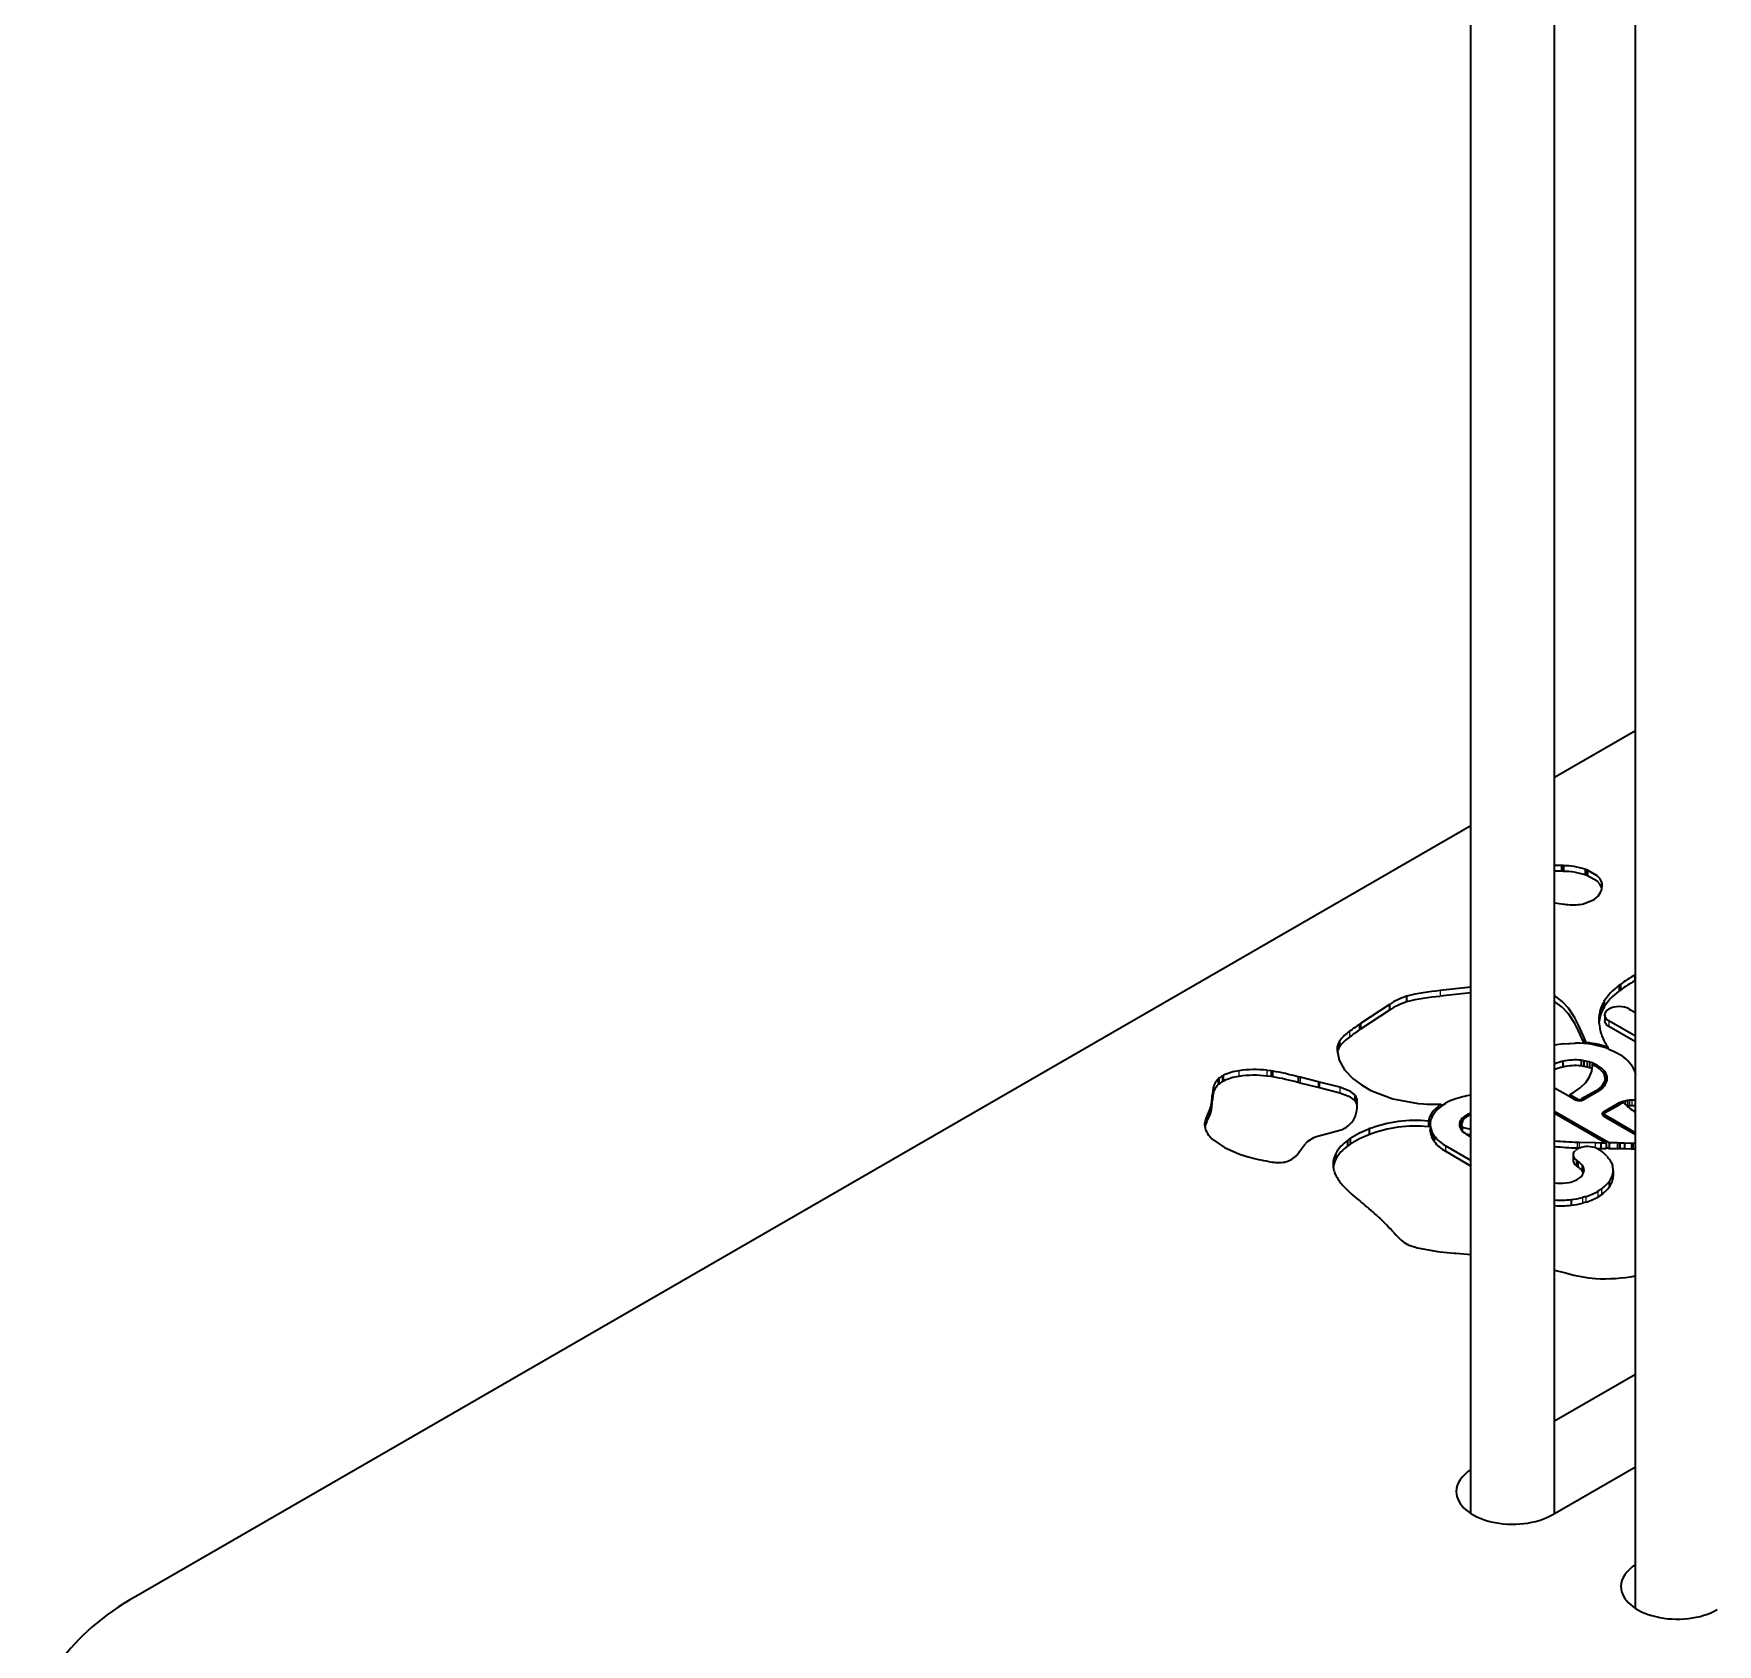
# Model space of a CAD drawing. Extents: x 276 to 1434, y 180 to 714.
# Drawn here: x 827.91 to 852.07, y 571.97 to 595.08 of the extents above; entities that cross this region are included whole.
import ezdxf

# ---------------------------------------------------------------- set-up
doc = ezdxf.new("R2010")
doc.units = 0

msp = doc.modelspace()

# ---------------------------------------------------------------- linework, layer by layer
at = {"color": 7, "lineweight": 35}
for p, q in [((848.534, 573.848), (848.534, 605.656)), ((849.734, 573.847), (849.734, 605.657)), ((850.896, 572.484), (850.896, 604.293)), ((829.375, 572.659), (848.534, 583.72))]:
    msp.add_line(p, q, dxfattribs=at)
at = {"color": 7, "lineweight": 35, "ltscale": 0.033525}
msp.add_line((849.734, 584.413), (850.896, 585.083), dxfattribs=at)
at = {"color": 7, "lineweight": 35, "ltscale": 0.002509}
for p, q in [((849.834, 583.146), (849.734, 583.147)), ((849.834, 583.064), (849.734, 583.065))]:
    msp.add_line(p, q, dxfattribs=at)
at = {"color": 7, "lineweight": 35, "ltscale": 0.000632128}
for p, q in [((849.86, 583.145), (849.834, 583.146)), ((849.86, 583.063), (849.834, 583.064))]:
    msp.add_line(p, q, dxfattribs=at)
at = {"color": 7, "lineweight": 35, "ltscale": 0.00204}
for p, q in [((849.834, 583.146), (849.834, 583.064)), ((849.86, 583.145), (849.86, 583.063)), ((850.206, 583.081), (850.206, 583)), ((850.678, 581.44), (850.678, 581.359)), ((850.443, 581.194), (850.443, 581.112)), ((846.936, 580.87), (846.936, 580.789)), ((850.154, 580.346), (850.154, 580.264)), ((850.203, 580.335), (850.203, 580.253)), ((845.665, 580.2), (845.665, 580.118)), ((850.458, 580.094), (850.458, 580.012)), ((848.4, 579.43), (848.4, 579.348)), ((848.008, 579.268), (848.008, 579.186)), ((850.473, 579.164), (850.473, 579.083)), ((850.636, 579.165), (850.636, 579.083)), ((850, 578.992), (850, 578.91)), ((850.067, 578.903), (850.067, 578.821))]:
    msp.add_line(p, q, dxfattribs=at)
at = {"color": 7, "lineweight": 35, "ltscale": 0.000283424}
msp.add_line((850.181, 583.091), (850.17, 583.095), dxfattribs=at)
at = {"color": 7, "lineweight": 13, "ltscale": 0.00204}
for p, q in [((850.17, 583.095), (850.17, 583.013)), ((848.092, 581.352), (848.092, 581.27)), ((850.434, 581.178), (850.434, 581.097)), ((846.651, 580.63), (846.651, 580.548)), ((850.153, 580.687), (850.153, 580.606)), ((846.048, 580.116), (846.048, 580.034)), ((846.361, 580.038), (846.361, 579.956)), ((844.831, 579.927), (844.831, 579.845)), ((846.862, 579.862), (846.862, 579.78)), ((850.356, 578.471), (850.356, 578.389))]:
    msp.add_line(p, q, dxfattribs=at)
at = {"color": 7, "lineweight": 35, "ltscale": 0.000283961}
msp.add_line((850.181, 583.009), (850.17, 583.013), dxfattribs=at)
at = {"color": 7, "lineweight": 35, "ltscale": 0.000664544}
msp.add_line((850.206, 583.081), (850.181, 583.091), dxfattribs=at)
at = {"color": 7, "lineweight": 13, "ltscale": 0.002042}
for p, q in [((850.181, 583.091), (850.181, 583.009)), ((850.411, 582.903), (850.411, 582.822)), ((850.656, 581.424), (850.656, 581.342)), ((846.791, 580.768), (846.791, 580.686)), ((850.514, 580.918), (850.514, 580.836)), ((850.233, 580.327), (850.233, 580.245)), ((850.239, 580.325), (850.239, 580.244)), ((844.964, 580.125), (844.964, 580.044)), ((844.981, 580.135), (844.981, 580.053)), ((845.204, 580.201), (845.204, 580.12)), ((845.606, 580.207), (845.606, 580.125)), ((845.693, 580.195), (845.693, 580.114)), ((846.06, 580.113), (846.06, 580.031)), ((846.084, 580.107), (846.084, 580.025)), ((846.341, 580.043), (846.341, 579.961)), ((844.823, 579.855), (844.823, 579.774)), ((844.824, 579.867), (844.824, 579.785)), ((846.651, 579.964), (846.651, 579.882)), ((844.783, 579.642), (844.783, 579.56)), ((844.799, 579.685), (844.799, 579.604)), ((850.775, 579.773), (850.775, 579.691)), ((850.778, 579.773), (850.778, 579.692)), ((850.805, 579.777), (850.805, 579.695)), ((850.81, 579.777), (850.81, 579.696)), ((850.842, 579.78), (850.842, 579.698)), ((847.95, 579.422), (847.95, 579.341)), ((848.169, 579.126), (848.169, 579.045)), ((850.059, 579.174), (850.059, 579.093)), ((850.085, 579.173), (850.085, 579.091)), ((850.393, 579.164), (850.393, 579.082)), ((850.4, 579.164), (850.4, 579.082)), ((850.639, 579.165), (850.639, 579.083)), ((850.831, 579.159), (850.831, 579.077)), ((846.596, 579.015), (846.596, 578.934)), ((850.124, 578.854), (850.124, 578.772)), ((850.132, 578.382), (850.132, 578.301)), ((850.182, 578.396), (850.182, 578.315)), ((850.405, 578.502), (850.405, 578.421))]:
    msp.add_line(p, q, dxfattribs=at)
at = {"color": 7, "lineweight": 35, "ltscale": 0.000664003}
msp.add_line((850.206, 583), (850.181, 583.009), dxfattribs=at)
at = {"color": 7, "lineweight": 35, "ltscale": 0.000699407}
msp.add_line((850.395, 582.768), (850.405, 582.795), dxfattribs=at)
at = {"color": 7, "lineweight": 35, "ltscale": 0.00021788}
msp.add_line((849.868, 582.591), (849.877, 582.59), dxfattribs=at)
at = {"color": 7, "lineweight": 35, "ltscale": 0.000532322}
msp.add_line((849.877, 582.59), (849.898, 582.588), dxfattribs=at)
at = {"color": 7, "lineweight": 35, "ltscale": 0.000488083}
msp.add_line((850.128, 582.593), (850.147, 582.597), dxfattribs=at)
at = {"color": 7, "lineweight": 35, "ltscale": 0.000335256}
for p, q in [((850.896, 581.578), (850.884, 581.572)), ((850.896, 581.497), (850.884, 581.49))]:
    msp.add_line(p, q, dxfattribs=at)
at = {"color": 7, "lineweight": 35, "ltscale": 0.002042}
for p, q in [((850.884, 581.572), (850.884, 581.49)), ((847.61, 581.27), (847.61, 581.188)), ((847.363, 581.153), (847.363, 581.072)), ((850.431, 581.173), (850.431, 581.091)), ((850.453, 581.002), (850.453, 580.92)), ((846.938, 580.869), (846.938, 580.788)), ((846.949, 580.879), (846.949, 580.797)), ((846.644, 580.618), (846.644, 580.537)), ((849.854, 580.337), (849.854, 580.255)), ((850.114, 580.352), (850.114, 580.27)), ((844.905, 580.082), (844.905, 580)), ((844.917, 580.093), (844.917, 580.011)), ((846.876, 579.845), (846.876, 579.763)), ((846.882, 579.833), (846.882, 579.752)), ((844.778, 579.63), (844.778, 579.548)), ((847.071, 579.365), (847.071, 579.283)), ((847.923, 579.479), (847.923, 579.397)), ((847.933, 579.515), (847.933, 579.433)), ((847.949, 579.424), (847.949, 579.342)), ((848.393, 579.501), (848.393, 579.419)), ((846.762, 579.201), (846.762, 579.12)), ((846.803, 579.23), (846.803, 579.148)), ((847.989, 579.296), (847.989, 579.214)), ((850.516, 579.165), (850.516, 579.083)), ((850.671, 579.164), (850.671, 579.083)), ((850.737, 579.163), (850.737, 579.081)), ((850.856, 579.158), (850.856, 579.076)), ((850.046, 578.916), (850.046, 578.834)), ((850.131, 578.845), (850.131, 578.763)), ((850.517, 578.612), (850.517, 578.531)), ((850.574, 578.772), (850.574, 578.69)), ((849.97, 578.352), (849.97, 578.27))]:
    msp.add_line(p, q, dxfattribs=at)
at = {"color": 7, "lineweight": 35, "ltscale": 0.011118}
msp.add_line((848.534, 581.4), (848.092, 581.352), dxfattribs=at)
at = {"color": 7, "lineweight": 35, "ltscale": 0.011117}
msp.add_line((848.534, 581.319), (848.092, 581.27), dxfattribs=at)
at = {"color": 7, "lineweight": 35, "ltscale": 0.000694317}
msp.add_line((850.678, 581.44), (850.656, 581.424), dxfattribs=at)
at = {"color": 7, "lineweight": 35, "ltscale": 0.000695247}
msp.add_line((850.678, 581.359), (850.656, 581.342), dxfattribs=at)
at = {"color": 7, "lineweight": 35, "ltscale": 0.012423}
for p, q in [((847.363, 581.153), (846.949, 580.879)), ((847.363, 581.072), (846.949, 580.797))]:
    msp.add_line(p, q, dxfattribs=at)
at = {"color": 7, "lineweight": 35, "ltscale": 0.000166181}
msp.add_line((850.434, 581.178), (850.431, 581.173), dxfattribs=at)
at = {"color": 7, "lineweight": 35, "ltscale": 0.0001675}
msp.add_line((850.434, 581.097), (850.431, 581.091), dxfattribs=at)
at = {"color": 7, "lineweight": 35, "ltscale": 0.000449337}
for p, q in [((850.443, 581.194), (850.434, 581.178)), ((850.443, 581.112), (850.434, 581.097))]:
    msp.add_line(p, q, dxfattribs=at)
at = {"color": 7, "lineweight": 35, "ltscale": 0.002577}
msp.add_line((850.806, 581.087), (850.896, 581.035), dxfattribs=at)
at = {"color": 7, "lineweight": 35, "ltscale": 5.21485e-05}
msp.add_line((846.938, 580.869), (846.936, 580.87), dxfattribs=at)
at = {"color": 7, "lineweight": 35, "ltscale": 5.27036e-05}
msp.add_line((846.938, 580.788), (846.936, 580.789), dxfattribs=at)
at = {"color": 7, "lineweight": 35, "ltscale": 0.000370069}
for p, q in [((846.949, 580.879), (846.938, 580.869)), ((846.949, 580.797), (846.938, 580.788))]:
    msp.add_line(p, q, dxfattribs=at)
at = {"color": 7, "lineweight": 35, "ltscale": 0.000325528}
msp.add_line((850.371, 580.965), (850.37, 580.952), dxfattribs=at)
at = {"color": 7, "lineweight": 35, "ltscale": 0.000561656}
msp.add_line((850.37, 580.952), (850.37, 580.93), dxfattribs=at)
at = {"color": 7, "lineweight": 35, "ltscale": 0.001106}
msp.add_line((850.37, 580.952), (850.37, 580.908), dxfattribs=at)
at = {"color": 7, "lineweight": 13, "ltscale": 0.001801}
msp.add_line((850.371, 580.965), (850.371, 580.893), dxfattribs=at)
at = {"color": 7, "lineweight": 35, "ltscale": 0.000307929}
msp.add_line((850.381, 580.816), (850.384, 580.804), dxfattribs=at)
at = {"color": 7, "lineweight": 35, "ltscale": 0.01103}
for p, q in [((850.896, 580.697), (850.514, 580.918)), ((850.896, 580.615), (850.514, 580.836))]:
    msp.add_line(p, q, dxfattribs=at)
at = {"color": 7, "lineweight": 35, "ltscale": 0.000386349}
msp.add_line((846.614, 580.518), (846.614, 580.503), dxfattribs=at)
at = {"color": 7, "lineweight": 35, "ltscale": 0.000874329}
msp.add_line((846.614, 580.518), (846.614, 580.483), dxfattribs=at)
at = {"color": 7, "lineweight": 35, "ltscale": 0.000344538}
msp.add_line((846.651, 580.63), (846.644, 580.618), dxfattribs=at)
at = {"color": 7, "lineweight": 35, "ltscale": 0.000345823}
msp.add_line((846.651, 580.548), (846.644, 580.537), dxfattribs=at)
at = {"color": 7, "lineweight": 35, "ltscale": 0.001976}
msp.add_line((849.857, 580.587), (849.936, 580.593), dxfattribs=at)
at = {"color": 7, "lineweight": 35, "ltscale": 0.000467557}
msp.add_line((849.936, 580.593), (849.955, 580.594), dxfattribs=at)
at = {"color": 7, "lineweight": 35, "ltscale": 0.00167}
msp.add_line((849.955, 580.594), (850.021, 580.596), dxfattribs=at)
at = {"color": 7, "lineweight": 35, "ltscale": 0.000276201}
msp.add_line((850.021, 580.596), (850.032, 580.597), dxfattribs=at)
at = {"color": 7, "lineweight": 35, "ltscale": 0.002193}
msp.add_line((850.187, 580.607), (850.153, 580.687), dxfattribs=at)
at = {"color": 7, "lineweight": 35, "ltscale": 0.000394507}
msp.add_line((850.159, 580.591), (850.153, 580.606), dxfattribs=at)
at = {"color": 7, "lineweight": 35, "ltscale": 0.000453186}
msp.add_line((850.187, 580.607), (850.187, 580.589), dxfattribs=at)
at = {"color": 7, "lineweight": 35, "ltscale": 0.000488281}
msp.add_line((850.368, 580.577), (850.368, 580.558), dxfattribs=at)
at = {"color": 7, "lineweight": 35, "ltscale": 0.000369266}
msp.add_line((850.486, 580.556), (850.494, 580.543), dxfattribs=at)
at = {"color": 7, "lineweight": 35, "ltscale": 0.000118293}
msp.add_line((850.494, 580.543), (850.496, 580.539), dxfattribs=at)
at = {"color": 7, "lineweight": 35, "ltscale": 0.000520325}
msp.add_line((850.496, 580.539), (850.496, 580.518), dxfattribs=at)
at = {"color": 7, "lineweight": 35, "ltscale": 0.001003}
for p, q in [((850.154, 580.346), (850.114, 580.352)), ((850.154, 580.264), (850.114, 580.27))]:
    msp.add_line(p, q, dxfattribs=at)
at = {"color": 7, "lineweight": 35, "ltscale": 0.001269}
for p, q in [((850.203, 580.335), (850.154, 580.346)), ((850.203, 580.253), (850.154, 580.264))]:
    msp.add_line(p, q, dxfattribs=at)
at = {"color": 7, "lineweight": 35, "ltscale": 0.000769916}
msp.add_line((850.233, 580.327), (850.203, 580.335), dxfattribs=at)
at = {"color": 7, "lineweight": 35, "ltscale": 0.000152588}
for p, q in [((850.239, 580.325), (850.233, 580.327)), ((850.239, 580.244), (850.233, 580.245))]:
    msp.add_line(p, q, dxfattribs=at)
at = {"color": 7, "lineweight": 35, "ltscale": 0.000931286}
msp.add_line((850.274, 580.313), (850.239, 580.325), dxfattribs=at)
at = {"color": 7, "lineweight": 13, "ltscale": 0.001772}
msp.add_line((850.274, 580.313), (850.274, 580.242), dxfattribs=at)
at = {"color": 7, "lineweight": 35, "ltscale": 0.001469}
msp.add_line((850.275, 580.291), (850.328, 580.265), dxfattribs=at)
at = {"color": 7, "lineweight": 35, "ltscale": 0.000329622}
msp.add_line((850.276, 580.278), (850.275, 580.291), dxfattribs=at)
at = {"color": 7, "lineweight": 35, "ltscale": 0.000737}
msp.add_line((850.275, 580.291), (850.275, 580.262), dxfattribs=at)
at = {"color": 7, "lineweight": 13, "ltscale": 0.000650024}
msp.add_line((850.35, 580.278), (850.35, 580.252), dxfattribs=at)
at = {"color": 7, "lineweight": 35, "ltscale": 2.94696e-05}
msp.add_line((850.511, 580.513), (850.512, 580.512), dxfattribs=at)
at = {"color": 7, "lineweight": 35, "ltscale": 0.001866}
msp.add_line((850.512, 580.512), (850.581, 580.483), dxfattribs=at)
at = {"color": 7, "lineweight": 35, "ltscale": 0.00024225}
msp.add_line((850.581, 580.483), (850.59, 580.478), dxfattribs=at)
at = {"color": 7, "lineweight": 35, "ltscale": 0.001539}
msp.add_line((850.59, 580.478), (850.644, 580.45), dxfattribs=at)
at = {"color": 7, "lineweight": 35, "ltscale": 4.50587e-05}
msp.add_line((850.644, 580.45), (850.646, 580.449), dxfattribs=at)
at = {"color": 7, "lineweight": 35, "ltscale": 0.000422481}
for p, q in [((844.917, 580.093), (844.905, 580.082)), ((844.917, 580.011), (844.905, 580))]:
    msp.add_line(p, q, dxfattribs=at)
at = {"color": 7, "lineweight": 35, "ltscale": 0.000485414}
for p, q in [((844.981, 580.135), (844.964, 580.125)), ((844.981, 580.053), (844.964, 580.044))]:
    msp.add_line(p, q, dxfattribs=at)
at = {"color": 7, "lineweight": 35, "ltscale": 0.001501}
for p, q in [((845.665, 580.2), (845.606, 580.207)), ((845.665, 580.118), (845.606, 580.125))]:
    msp.add_line(p, q, dxfattribs=at)
at = {"color": 7, "lineweight": 35, "ltscale": 0.000693632}
msp.add_line((845.693, 580.195), (845.665, 580.2), dxfattribs=at)
at = {"color": 7, "lineweight": 35, "ltscale": 0.000693872}
msp.add_line((845.693, 580.114), (845.665, 580.118), dxfattribs=at)
at = {"color": 7, "lineweight": 35, "ltscale": 0.000309757}
msp.add_line((846.06, 580.113), (846.048, 580.116), dxfattribs=at)
at = {"color": 7, "lineweight": 35, "ltscale": 0.000310129}
msp.add_line((846.06, 580.031), (846.048, 580.034), dxfattribs=at)
at = {"color": 7, "lineweight": 35, "ltscale": 0.000612113}
for p, q in [((846.084, 580.107), (846.06, 580.113)), ((846.084, 580.025), (846.06, 580.031))]:
    msp.add_line(p, q, dxfattribs=at)
at = {"color": 7, "lineweight": 35, "ltscale": 0.006619}
for p, q in [((846.341, 580.043), (846.084, 580.107)), ((846.341, 579.961), (846.084, 580.025))]:
    msp.add_line(p, q, dxfattribs=at)
at = {"color": 7, "lineweight": 35, "ltscale": 0.000520703}
msp.add_line((846.361, 580.038), (846.341, 580.043), dxfattribs=at)
at = {"color": 7, "lineweight": 35, "ltscale": 0.007482}
for p, q in [((846.651, 579.964), (846.361, 580.038)), ((846.651, 579.882), (846.361, 579.956))]:
    msp.add_line(p, q, dxfattribs=at)
at = {"color": 7, "lineweight": 35, "ltscale": 0.000770317}
msp.add_line((850.233, 580.245), (850.203, 580.253), dxfattribs=at)
at = {"color": 7, "lineweight": 35, "ltscale": 0.000930797}
msp.add_line((850.274, 580.232), (850.239, 580.244), dxfattribs=at)
at = {"color": 7, "lineweight": 35, "ltscale": 0.001648}
msp.add_line((850.454, 580.19), (850.454, 580.124), dxfattribs=at)
at = {"color": 7, "lineweight": 35, "ltscale": 0.000412095}
msp.add_line((850.885, 580.187), (850.89, 580.171), dxfattribs=at)
at = {"color": 7, "lineweight": 35, "ltscale": 0.000564237}
msp.add_line((850.89, 580.171), (850.896, 580.149), dxfattribs=at)
at = {"color": 7, "lineweight": 35, "ltscale": 0.000292464}
for p, q in [((844.824, 579.867), (844.823, 579.855)), ((844.824, 579.785), (844.823, 579.774))]:
    msp.add_line(p, q, dxfattribs=at)
at = {"color": 7, "lineweight": 35, "ltscale": 0.001503}
msp.add_line((844.831, 579.927), (844.824, 579.867), dxfattribs=at)
at = {"color": 7, "lineweight": 35, "ltscale": 0.001504}
msp.add_line((844.831, 579.845), (844.824, 579.785), dxfattribs=at)
at = {"color": 7, "lineweight": 35, "ltscale": 0.000520334}
msp.add_line((846.361, 579.956), (846.341, 579.961), dxfattribs=at)
at = {"color": 7, "lineweight": 35, "ltscale": 0.000539758}
msp.add_line((846.876, 579.845), (846.862, 579.862), dxfattribs=at)
at = {"color": 7, "lineweight": 35, "ltscale": 0.000329509}
for p, q in [((846.882, 579.833), (846.876, 579.845)), ((846.882, 579.752), (846.876, 579.763))]:
    msp.add_line(p, q, dxfattribs=at)
at = {"color": 7, "lineweight": 35, "ltscale": 0.005624}
msp.add_line((849.734, 579.957), (849.929, 579.845), dxfattribs=at)
at = {"color": 7, "lineweight": 35, "ltscale": 0.003177}
msp.add_line((849.929, 579.845), (850.039, 579.781), dxfattribs=at)
at = {"color": 7, "lineweight": 35, "ltscale": 0.003182}
msp.add_line((850.061, 579.794), (849.951, 579.857), dxfattribs=at)
at = {"color": 7, "lineweight": 35, "ltscale": 0.000628662}
for p, q in [((849.951, 579.857), (849.951, 579.832)), ((850.328, 579.915), (850.328, 579.889)), ((850.461, 579.563), (850.461, 579.538))]:
    msp.add_line(p, q, dxfattribs=at)
at = {"color": 7, "lineweight": 35, "ltscale": 0.000532532}
msp.add_line((850.061, 579.794), (850.061, 579.773), dxfattribs=at)
at = {"color": 7, "lineweight": 35, "ltscale": 0.000387276}
msp.add_line((850.088, 579.947), (850.1, 579.956), dxfattribs=at)
at = {"color": 7, "lineweight": 35, "ltscale": 0.005691}
msp.add_line((850.319, 579.909), (850.122, 579.796), dxfattribs=at)
at = {"color": 7, "lineweight": 35, "ltscale": 0.000549316}
msp.add_line((850.122, 579.796), (850.122, 579.774), dxfattribs=at)
at = {"color": 7, "lineweight": 35, "ltscale": 0.005695}
msp.add_line((850.144, 579.783), (850.341, 579.897), dxfattribs=at)
at = {"color": 7, "lineweight": 35, "ltscale": 8.61142e-05}
msp.add_line((850.322, 579.911), (850.319, 579.909), dxfattribs=at)
at = {"color": 7, "lineweight": 35, "ltscale": 0.000172228}
msp.add_line((850.328, 579.915), (850.322, 579.911), dxfattribs=at)
at = {"color": 7, "lineweight": 35, "ltscale": 0.000253613}
msp.add_line((850.341, 579.897), (850.35, 579.902), dxfattribs=at)
at = {"color": 7, "lineweight": 35, "ltscale": 0.000420418}
msp.add_line((850.458, 580.012), (850.457, 579.995), dxfattribs=at)
at = {"color": 7, "lineweight": 35, "ltscale": 0.000326189}
for p, q in [((844.783, 579.642), (844.778, 579.63)), ((844.783, 579.56), (844.778, 579.548))]:
    msp.add_line(p, q, dxfattribs=at)
at = {"color": 7, "lineweight": 35, "ltscale": 0.001155}
for p, q in [((844.799, 579.685), (844.783, 579.642)), ((844.799, 579.604), (844.783, 579.56))]:
    msp.add_line(p, q, dxfattribs=at)
at = {"color": 7, "lineweight": 35, "ltscale": 0.000540954}
msp.add_line((846.876, 579.763), (846.862, 579.78), dxfattribs=at)
at = {"color": 7, "lineweight": 35, "ltscale": 0.000304676}
msp.add_line((846.872, 579.542), (846.876, 579.554), dxfattribs=at)
at = {"color": 7, "lineweight": 35, "ltscale": 0.000720488}
msp.add_line((846.902, 579.71), (846.903, 579.738), dxfattribs=at)
at = {"color": 7, "lineweight": 35, "ltscale": 0.001907}
msp.add_line((847.775, 579.732), (847.851, 579.726), dxfattribs=at)
at = {"color": 7, "lineweight": 35, "ltscale": 0.001547}
msp.add_line((848.046, 579.721), (848.108, 579.722), dxfattribs=at)
at = {"color": 7, "lineweight": 35, "ltscale": 0.000698853}
msp.add_line((848.108, 579.722), (848.108, 579.694), dxfattribs=at)
at = {"color": 7, "lineweight": 13, "ltscale": 0.00065918}
msp.add_line((848.465, 579.563), (848.465, 579.536), dxfattribs=at)
at = {"color": 7, "lineweight": 35, "ltscale": 0.013944}
msp.add_line((850.217, 579.337), (849.734, 579.616), dxfattribs=at)
at = {"color": 7, "lineweight": 35, "ltscale": 0.013315}
msp.add_line((849.734, 579.591), (850.196, 579.324), dxfattribs=at)
at = {"color": 7, "lineweight": 35, "ltscale": 0.005692}
for p, q in [((850.637, 579.726), (850.44, 579.612)), ((850.461, 579.6), (850.659, 579.714))]:
    msp.add_line(p, q, dxfattribs=at)
at = {"color": 7, "lineweight": 35, "ltscale": 0.001552}
msp.add_line((850.44, 579.612), (850.44, 579.55), dxfattribs=at)
at = {"color": 7, "lineweight": 35, "ltscale": 0.002127}
msp.add_line((850.44, 579.55), (850.513, 579.508), dxfattribs=at)
at = {"color": 7, "lineweight": 35, "ltscale": 0.000875854}
msp.add_line((850.446, 579.581), (850.446, 579.546), dxfattribs=at)
at = {"color": 7, "lineweight": 35, "ltscale": 0.002126}
msp.add_line((850.535, 579.52), (850.461, 579.563), dxfattribs=at)
at = {"color": 7, "lineweight": 13, "ltscale": 0.000628662}
msp.add_line((850.637, 579.726), (850.637, 579.701), dxfattribs=at)
at = {"color": 7, "lineweight": 35, "ltscale": 9.10043e-05}
msp.add_line((850.729, 579.743), (850.731, 579.74), dxfattribs=at)
at = {"color": 7, "lineweight": 35, "ltscale": 2.96272e-05}
msp.add_line((850.747, 579.767), (850.746, 579.767), dxfattribs=at)
at = {"color": 7, "lineweight": 13, "ltscale": 0.001106}
msp.add_line((850.746, 579.767), (850.746, 579.723), dxfattribs=at)
at = {"color": 7, "lineweight": 35, "ltscale": 0.00070207}
msp.add_line((850.775, 579.773), (850.747, 579.767), dxfattribs=at)
at = {"color": 7, "lineweight": 13, "ltscale": 0.001146}
msp.add_line((850.747, 579.767), (850.747, 579.722), dxfattribs=at)
at = {"color": 7, "lineweight": 35, "ltscale": 9.28156e-05}
for p, q in [((850.778, 579.773), (850.775, 579.773)), ((850.778, 579.692), (850.775, 579.691))]:
    msp.add_line(p, q, dxfattribs=at)
at = {"color": 7, "lineweight": 35, "ltscale": 0.000662987}
for p, q in [((850.805, 579.777), (850.778, 579.773)), ((850.805, 579.695), (850.778, 579.692))]:
    msp.add_line(p, q, dxfattribs=at)
at = {"color": 7, "lineweight": 35, "ltscale": 0.000147443}
for p, q in [((850.81, 579.777), (850.805, 579.777)), ((850.81, 579.696), (850.805, 579.695))]:
    msp.add_line(p, q, dxfattribs=at)
at = {"color": 7, "lineweight": 35, "ltscale": 0.000804596}
for p, q in [((850.842, 579.78), (850.81, 579.777)), ((850.842, 579.698), (850.81, 579.696))]:
    msp.add_line(p, q, dxfattribs=at)
at = {"color": 7, "lineweight": 35, "ltscale": 0.001338}
for p, q in [((850.896, 579.779), (850.842, 579.78)), ((850.896, 579.698), (850.842, 579.698))]:
    msp.add_line(p, q, dxfattribs=at)
at = {"color": 7, "lineweight": 35, "ltscale": 0.000304756}
msp.add_line((844.713, 579.458), (844.712, 579.446), dxfattribs=at)
at = {"color": 7, "lineweight": 35, "ltscale": 0.000291842}
msp.add_line((844.712, 579.446), (844.712, 579.434), dxfattribs=at)
at = {"color": 7, "lineweight": 35, "ltscale": 0.000752258}
msp.add_line((844.712, 579.446), (844.712, 579.416), dxfattribs=at)
at = {"color": 7, "lineweight": 13, "ltscale": 0.001315}
msp.add_line((844.713, 579.458), (844.713, 579.405), dxfattribs=at)
at = {"color": 7, "lineweight": 35, "ltscale": 0.000543371}
msp.add_line((846.863, 579.523), (846.872, 579.542), dxfattribs=at)
at = {"color": 7, "lineweight": 35, "ltscale": 0.000933001}
for p, q in [((847.933, 579.515), (847.923, 579.479)), ((847.933, 579.433), (847.923, 579.397))]:
    msp.add_line(p, q, dxfattribs=at)
at = {"color": 7, "lineweight": 35, "ltscale": 0.001272}
msp.add_line((847.954, 579.479), (847.933, 579.433), dxfattribs=at)
at = {"color": 7, "lineweight": 35, "ltscale": 0.000148018}
msp.add_line((847.95, 579.422), (847.95, 579.428), dxfattribs=at)
at = {"color": 7, "lineweight": 35, "ltscale": 0.000149544}
msp.add_line((847.95, 579.341), (847.95, 579.347), dxfattribs=at)
at = {"color": 7, "lineweight": 35, "ltscale": 0.000921516}
msp.add_line((847.954, 579.475), (847.963, 579.511), dxfattribs=at)
at = {"color": 7, "lineweight": 35, "ltscale": 0.000766171}
msp.add_line((848.375, 579.394), (848.387, 579.365), dxfattribs=at)
at = {"color": 7, "lineweight": 35, "ltscale": 0.000280264}
msp.add_line((848.399, 579.428), (848.393, 579.419), dxfattribs=at)
at = {"color": 7, "lineweight": 35, "ltscale": 0.000281706}
msp.add_line((848.41, 579.386), (848.405, 579.397), dxfattribs=at)
at = {"color": 7, "lineweight": 35, "ltscale": 0.001419}
msp.add_line((848.405, 579.397), (848.405, 579.34), dxfattribs=at)
at = {"color": 7, "lineweight": 35, "ltscale": 0.003188}
msp.add_line((848.535, 579.36), (848.41, 579.386), dxfattribs=at)
at = {"color": 7, "lineweight": 35, "ltscale": 0.00128}
msp.add_line((848.41, 579.386), (848.41, 579.335), dxfattribs=at)
at = {"color": 7, "lineweight": 35, "ltscale": 0.007998}
msp.add_line((850.196, 579.324), (850.473, 579.164), dxfattribs=at)
at = {"color": 7, "lineweight": 35, "ltscale": 0.008612}
msp.add_line((850.516, 579.165), (850.217, 579.337), dxfattribs=at)
at = {"color": 7, "lineweight": 35, "ltscale": 0.011044}
msp.add_line((850.513, 579.508), (850.896, 579.287), dxfattribs=at)
at = {"color": 7, "lineweight": 35, "ltscale": 0.010415}
msp.add_line((850.896, 579.312), (850.535, 579.52), dxfattribs=at)
at = {"color": 7, "lineweight": 35, "ltscale": 0.000447023}
msp.add_line((844.815, 579.226), (844.828, 579.213), dxfattribs=at)
at = {"color": 7, "lineweight": 35, "ltscale": 0.00059887}
msp.add_line((846.281, 579.243), (846.303, 579.252), dxfattribs=at)
at = {"color": 7, "lineweight": 35, "ltscale": 0.000736171}
msp.add_line((846.303, 579.252), (846.331, 579.263), dxfattribs=at)
at = {"color": 7, "lineweight": 35, "ltscale": 0.001248}
for p, q in [((846.803, 579.23), (846.762, 579.201)), ((846.803, 579.148), (846.762, 579.12))]:
    msp.add_line(p, q, dxfattribs=at)
at = {"color": 7, "lineweight": 35, "ltscale": 0.000832878}
msp.add_line((848.008, 579.268), (847.989, 579.296), dxfattribs=at)
at = {"color": 7, "lineweight": 35, "ltscale": 0.000831604}
msp.add_line((848.008, 579.186), (847.989, 579.214), dxfattribs=at)
at = {"color": 7, "lineweight": 35, "ltscale": 0.01055}
for p, q in [((848.534, 578.915), (848.169, 579.126)), ((848.534, 578.834), (848.169, 579.045))]:
    msp.add_line(p, q, dxfattribs=at)
at = {"color": 7, "lineweight": 35, "ltscale": 0.002098}
msp.add_line((848.462, 579.295), (848.534, 579.253), dxfattribs=at)
at = {"color": 7, "lineweight": 35, "ltscale": 0.001749}
msp.add_line((848.535, 579.279), (848.466, 579.293), dxfattribs=at)
at = {"color": 7, "lineweight": 35, "ltscale": 0.00066141}
for p, q in [((850.085, 579.173), (850.059, 579.174)), ((850.085, 579.091), (850.059, 579.093))]:
    msp.add_line(p, q, dxfattribs=at)
at = {"color": 7, "lineweight": 35, "ltscale": 0.005745}
msp.add_line((850.315, 579.165), (850.085, 579.173), dxfattribs=at)
at = {"color": 7, "lineweight": 35, "ltscale": 0.000450716}
msp.add_line((850.094, 579.093), (850.111, 579.099), dxfattribs=at)
at = {"color": 7, "lineweight": 35, "ltscale": 0.00196}
msp.add_line((850.393, 579.164), (850.315, 579.165), dxfattribs=at)
at = {"color": 7, "lineweight": 13, "ltscale": 0.001729}
msp.add_line((850.315, 579.165), (850.315, 579.096), dxfattribs=at)
at = {"color": 7, "lineweight": 35, "ltscale": 0.000432729}
msp.add_line((850.34, 579.086), (850.356, 579.078), dxfattribs=at)
at = {"color": 7, "lineweight": 35, "ltscale": 0.001184}
msp.add_line((850.393, 579.082), (850.346, 579.083), dxfattribs=at)
at = {"color": 7, "lineweight": 35, "ltscale": 0.000161743}
for p, q in [((850.4, 579.164), (850.393, 579.164)), ((850.4, 579.082), (850.393, 579.082))]:
    msp.add_line(p, q, dxfattribs=at)
at = {"color": 7, "lineweight": 35, "ltscale": 0.001817}
for p, q in [((850.473, 579.164), (850.4, 579.164)), ((850.473, 579.083), (850.4, 579.082))]:
    msp.add_line(p, q, dxfattribs=at)
at = {"color": 7, "lineweight": 35, "ltscale": 0.001244}
msp.add_line((850.516, 579.083), (850.473, 579.108), dxfattribs=at)
at = {"color": 7, "lineweight": 35, "ltscale": 0.003004}
for p, q in [((850.636, 579.165), (850.516, 579.165)), ((850.636, 579.083), (850.516, 579.083))]:
    msp.add_line(p, q, dxfattribs=at)
at = {"color": 7, "lineweight": 35, "ltscale": 7.32422e-05}
msp.add_line((850.639, 579.165), (850.636, 579.165), dxfattribs=at)
at = {"color": 7, "lineweight": 35, "ltscale": 7.32581e-05}
msp.add_line((850.639, 579.083), (850.636, 579.083), dxfattribs=at)
at = {"color": 7, "lineweight": 35, "ltscale": 0.000808768}
for p, q in [((850.671, 579.164), (850.639, 579.165)), ((850.671, 579.083), (850.639, 579.083))]:
    msp.add_line(p, q, dxfattribs=at)
at = {"color": 7, "lineweight": 35, "ltscale": 0.001633}
for p, q in [((850.737, 579.163), (850.671, 579.164)), ((850.737, 579.081), (850.671, 579.083))]:
    msp.add_line(p, q, dxfattribs=at)
at = {"color": 7, "lineweight": 35, "ltscale": 0.002368}
for p, q in [((850.831, 579.159), (850.737, 579.163)), ((850.831, 579.077), (850.737, 579.081))]:
    msp.add_line(p, q, dxfattribs=at)
at = {"color": 7, "lineweight": 35, "ltscale": 0.000623306}
for p, q in [((850.856, 579.158), (850.831, 579.159)), ((850.856, 579.076), (850.831, 579.077))]:
    msp.add_line(p, q, dxfattribs=at)
at = {"color": 7, "lineweight": 35, "ltscale": 0.000993605}
for p, q in [((850.896, 579.156), (850.856, 579.158)), ((850.896, 579.074), (850.856, 579.076))]:
    msp.add_line(p, q, dxfattribs=at)
at = {"color": 7, "lineweight": 35, "ltscale": 0.000667395}
msp.add_line((845.204, 579.007), (845.229, 578.998), dxfattribs=at)
at = {"color": 7, "lineweight": 35, "ltscale": 0.002823}
msp.add_line((845.229, 578.998), (845.337, 578.965), dxfattribs=at)
at = {"color": 7, "lineweight": 35, "ltscale": 0.00055547}
msp.add_line((845.633, 578.9), (845.655, 578.896), dxfattribs=at)
at = {"color": 7, "lineweight": 35, "ltscale": 0.001365}
msp.add_line((846.033, 578.988), (846.067, 579.031), dxfattribs=at)
at = {"color": 7, "lineweight": 35, "ltscale": 0.000371789}
msp.add_line((846.067, 579.031), (846.075, 579.043), dxfattribs=at)
at = {"color": 7, "lineweight": 35, "ltscale": 0.000344474}
msp.add_line((846.555, 578.863), (846.558, 578.849), dxfattribs=at)
at = {"color": 7, "lineweight": 35, "ltscale": 6.09206e-05}
msp.add_line((846.558, 578.849), (846.556, 578.848), dxfattribs=at)
at = {"color": 7, "lineweight": 35, "ltscale": 0.000796509}
msp.add_line((846.558, 578.849), (846.558, 578.817), dxfattribs=at)
at = {"color": 7, "lineweight": 35, "ltscale": 0.000370273}
msp.add_line((850.025, 579.049), (850.035, 579.059), dxfattribs=at)
at = {"color": 7, "lineweight": 35, "ltscale": 0.00062564}
msp.add_line((850.067, 578.903), (850.046, 578.916), dxfattribs=at)
at = {"color": 7, "lineweight": 35, "ltscale": 0.000624823}
msp.add_line((850.067, 578.821), (850.046, 578.834), dxfattribs=at)
at = {"color": 7, "lineweight": 35, "ltscale": 0.000282897}
for p, q in [((850.131, 578.845), (850.124, 578.854)), ((850.131, 578.763), (850.124, 578.772))]:
    msp.add_line(p, q, dxfattribs=at)
at = {"color": 7, "lineweight": 35, "ltscale": 0.00046616}
msp.add_line((850.484, 578.976), (850.496, 578.962), dxfattribs=at)
at = {"color": 7, "lineweight": 35, "ltscale": 0.000840183}
msp.add_line((850.545, 578.888), (850.559, 578.857), dxfattribs=at)
at = {"color": 7, "lineweight": 35, "ltscale": 0.000408508}
msp.add_line((850.559, 578.857), (850.563, 578.842), dxfattribs=at)
at = {"color": 7, "lineweight": 35, "ltscale": 0.000315252}
msp.add_line((846.567, 578.77), (846.571, 578.758), dxfattribs=at)
at = {"color": 7, "lineweight": 35, "ltscale": 0.000336445}
msp.add_line((846.595, 578.698), (846.601, 578.687), dxfattribs=at)
at = {"color": 7, "lineweight": 35, "ltscale": 0.00082462}
msp.add_line((849.734, 578.594), (849.767, 578.59), dxfattribs=at)
at = {"color": 7, "lineweight": 35, "ltscale": 0.000744943}
msp.add_line((849.937, 578.597), (849.966, 578.604), dxfattribs=at)
at = {"color": 7, "lineweight": 13, "ltscale": 0.001511}
msp.add_line((850.151, 578.804), (850.151, 578.743), dxfattribs=at)
at = {"color": 7, "lineweight": 35, "ltscale": 0.000592633}
msp.add_line((846.706, 578.543), (846.722, 578.526), dxfattribs=at)
at = {"color": 7, "lineweight": 35, "ltscale": 0.001281}
for p, q in [((850.182, 578.396), (850.132, 578.382)), ((850.182, 578.315), (850.132, 578.301))]:
    msp.add_line(p, q, dxfattribs=at)
at = {"color": 7, "lineweight": 35, "ltscale": 0.001463}
msp.add_line((850.405, 578.502), (850.356, 578.471), dxfattribs=at)
at = {"color": 7, "lineweight": 35, "ltscale": 0.001462}
msp.add_line((850.405, 578.421), (850.356, 578.389), dxfattribs=at)
at = {"color": 7, "lineweight": 35, "ltscale": 0.000697632}
for p, q in [((850.427, 578.519), (850.405, 578.502)), ((850.427, 578.437), (850.405, 578.421))]:
    msp.add_line(p, q, dxfattribs=at)
at = {"color": 7, "lineweight": 35, "ltscale": 0.000816915}
msp.add_line((846.97, 578.307), (846.995, 578.286), dxfattribs=at)
at = {"color": 7, "lineweight": 35, "ltscale": 0.000750442}
msp.add_line((847.203, 578.106), (847.225, 578.085), dxfattribs=at)
at = {"color": 7, "lineweight": 35, "ltscale": 0.001249}
msp.add_line((847.427, 577.878), (847.461, 577.841), dxfattribs=at)
at = {"color": 7, "lineweight": 35, "ltscale": 0.000539829}
msp.add_line((847.461, 577.841), (847.475, 577.825), dxfattribs=at)
at = {"color": 7, "lineweight": 35, "ltscale": 0.000870498}
msp.add_line((848.055, 577.607), (848.09, 577.604), dxfattribs=at)
at = {"color": 7, "lineweight": 35, "ltscale": 0.00508}
msp.add_line((848.09, 577.604), (848.292, 577.585), dxfattribs=at)
at = {"color": 7, "lineweight": 35, "ltscale": 0.000753087}
msp.add_line((848.292, 577.585), (848.322, 577.583), dxfattribs=at)
at = {"color": 7, "lineweight": 35, "ltscale": 0.005342}
msp.add_line((848.322, 577.583), (848.535, 577.564), dxfattribs=at)
at = {"color": 7, "lineweight": 35, "ltscale": 0.003595}
msp.add_line((849.734, 577.341), (849.873, 577.304), dxfattribs=at)
at = {"color": 7, "lineweight": 35, "ltscale": 0.000898591}
msp.add_line((849.873, 577.304), (849.908, 577.295), dxfattribs=at)
at = {"color": 7, "lineweight": 35, "ltscale": 0.033526}
msp.add_line((850.896, 575.841), (849.734, 575.17), dxfattribs=at)
at = {"color": 7, "lineweight": 35, "ltscale": 0.034301}
msp.add_line((849.708, 573.831), (850.896, 574.517), dxfattribs=at)
at = {"color": 7, "lineweight": 35}
for points in [[(850.411, 582.903), (850.387, 582.954), (850.344, 583.001), (850.206, 583.081)], [(850.411, 582.822), (850.387, 582.872), (850.344, 582.92), (850.206, 583)], [(850.147, 582.597), (850.303, 582.657), (850.358, 582.706), (850.395, 582.768)], [(850.153, 580.687), (850.074, 580.867), (850.025, 580.96), (849.933, 581.098), (849.844, 581.194), (849.734, 581.279)], [(850.153, 580.606), (850.074, 580.785), (850.025, 580.879), (849.933, 581.017), (849.844, 581.112), (849.734, 581.197)], [(850.453, 581.002), (850.46, 581.032), (850.48, 581.061), (850.514, 581.087)], [(850.514, 580.918), (850.48, 580.943), (850.46, 580.972), (850.453, 581.002)], [(850.514, 580.836), (850.48, 580.861), (850.46, 580.89), (850.453, 580.92)], [(846.614, 580.503), (846.641, 580.355), (846.72, 580.215), (846.843, 580.086), (846.961, 579.998), (847.097, 579.92), (847.415, 579.798), (847.775, 579.732)], [(850.1, 579.956), (850.183, 580.033), (850.237, 580.113), (850.267, 580.195), (850.276, 580.278)], [(850.458, 580.094), (850.448, 580.042), (850.406, 579.974), (850.328, 579.915)], [(846.862, 579.862), (846.807, 579.905), (846.651, 579.964)], [(846.862, 579.78), (846.807, 579.823), (846.651, 579.882)], [(844.778, 579.63), (844.728, 579.516), (844.713, 579.458)], [(846.331, 579.263), (846.493, 579.305), (846.654, 579.348)], [(844.828, 579.213), (844.996, 579.098), (845.204, 579.007)], [(846.075, 579.043), (846.145, 579.14), (846.189, 579.185), (846.281, 579.243)], [(847.645, 577.7), (847.766, 577.658), (848.055, 577.607)]]:
    msp.add_lwpolyline(points, dxfattribs=at)
for centre, radius, start, end in [((849.843, 582.028), 1.116, 72.9613, 89.1738), ((849.843, 581.947), 1.116, 72.9613, 89.1738), ((850.193, 582.865), 0.223, 341.6283, 359.1748), ((850.25, 582.862), 0.166, 359.8361, 14.3204), ((850.139, 584.766), 2.192, 259.3926, 262.9099), ((849.997, 583.478), 0.895, 263.6285, 278.4135), ((851.741, 580.002), 1.789, 118.6286, 126.454), ((851.741, 579.92), 1.789, 118.6286, 126.454), ((847.868, 580.41), 0.898, 106.6884, 124.1568), ((848.3, 578.607), 2.752, 94.3357, 104.5345), ((848.3, 578.525), 2.752, 94.3357, 104.5345), ((851.167, 580.732), 0.86, 126.4708, 147.462), ((851.167, 580.65), 0.86, 126.4708, 147.462), ((847.868, 580.328), 0.898, 106.6884, 124.1568), ((850.873, 580.933), 0.503, 151.6077, 176.3819), ((850.873, 580.852), 0.503, 151.6077, 176.3819), ((850.66, 580.795), 0.327, 63.3668, 116.6361), ((847.114, 580.295), 0.572, 124.3103, 144.0852), ((849.056, 577.728), 3.79, 124.005, 126.6818), ((849.056, 577.646), 3.79, 124.005, 126.6818), ((850.971, 580.932), 0.601, 180.2124, 191.1191), ((851.108, 580.958), 0.741, 191.9888, 198.5425), ((846.841, 580.505), 0.228, 150.1581, 176.7011), ((846.841, 580.424), 0.227, 150.1314, 171.6009), ((847.114, 580.213), 0.572, 124.3103, 144.0852), ((850.016, 579.162), 1.433, 96.3667, 101.3363), ((850.05, 579.277), 1.319, 69.5197, 90.7531), ((850.044, 579.165), 1.448, 77.0828, 84.3276), ((850.031, 579.209), 1.409, 70.7333, 76.1582), ((851.244, 581.028), 0.892, 200.012, 211.8827), ((849.986, 579.744), 0.607, 102.5245, 114.537), ((850.029, 579.579), 0.777, 83.6938, 102.9912), ((850.029, 579.498), 0.777, 83.6938, 102.9912), ((850.098, 579.837), 0.508, 60.2594, 69.7015), ((850.167, 579.953), 0.373, 39.4262, 60.5482), ((850.392, 579.958), 0.551, 33.1639, 62.6663), ((845.085, 579.904), 0.254, 135.4168, 174.8604), ((845.12, 579.849), 0.317, 119.3785, 129.6904), ((845.12, 579.767), 0.317, 119.3785, 129.6904), ((845.305, 579.448), 0.76, 97.5798, 115.2141), ((845.305, 579.366), 0.76, 97.5798, 115.2141), ((845.425, 578.679), 1.539, 83.2618, 98.2451), ((845.425, 578.597), 1.539, 83.2618, 98.2451), ((845.052, 576.513), 3.738, 74.542, 80.1273), ((845.052, 576.431), 3.738, 74.542, 80.1273), ((849.986, 579.662), 0.607, 102.5245, 114.537), ((850.154, 579.959), 0.352, 39.4266, 60.4645), ((850.314, 580.093), 0.144, 0.4301, 38.61), ((850.329, 580.09), 0.16, 1.3306, 38.5621), ((850.312, 580), 0.179, 17.2321, 37.3828), ((850.331, 580.095), 0.158, 338.7729, 359.4889), ((850.567, 580.091), 0.332, 16.7318, 30.4619), ((844.1, 579.869), 0.723, 345.3136, 358.9466), ((845.085, 579.822), 0.254, 135.4168, 174.8604), ((846.713, 579.748), 0.19, 357.1627, 26.8452), ((848.604, 578.952), 0.895, 102.2799, 119.1225), ((848.689, 578.694), 1.166, 97.6205, 103.6481), ((849.156, 581.221), 1.578, 300.2387, 306.1779), ((850.09, 579.851), 0.064, 243.3309, 300.2931), ((845.394, 579.21), 0.702, 151.2273, 165.1226), ((844.1, 579.787), 0.723, 345.3136, 358.9466), ((846.374, 579.716), 0.528, 342.1472, 359.3429), ((846.737, 579.674), 0.165, 5.6263, 28.2042), ((848.021, 582.529), 2.808, 266.5238, 270.5078), ((848.34, 579.344), 0.443, 121.6386, 157.298), ((848.558, 579.38), 0.205, 117.1165, 143.844), ((848.571, 579.384), 0.186, 117.1117, 143.7736), ((848.651, 579.237), 0.375, 108.202, 119.856), ((848.654, 579.259), 0.336, 110.9689, 119.9761), ((850.09, 579.883), 0.113, 243.532, 298.5316), ((850.454, 579.576), 0.0389, 111.1234, 171.4977), ((850.454, 579.587), 0.0389, 188.527, 248.8732), ((850.469, 579.577), 0.0236, 109.7598, 170.0113), ((850.469, 579.585), 0.0236, 190.0402, 250.2805), ((850.824, 579.392), 0.383, 101.7836, 119.2986), ((850.821, 579.427), 0.329, 106.2814, 119.6242), ((851.17, 580.114), 0.577, 220.3878, 241.6259), ((846.552, 579.686), 0.353, 286.9202, 332.3841), ((847.592, 577.987), 1.473, 110.7322, 122.4344), ((847.738, 577.608), 1.88, 84.3455, 110.7926), ((847.738, 577.526), 1.88, 84.3455, 110.7926), ((848.217, 579.437), 0.267, 183.1107, 211.9025), ((848.217, 579.355), 0.267, 183.1107, 211.9025), ((848.191, 579.431), 0.241, 169.4868, 180.6768), ((848.492, 579.427), 0.123, 143.5059, 178.7561), ((848.486, 579.431), 0.117, 180.3141, 198.4074), ((848.511, 579.336), 0.144, 144.9118, 158.6085), ((848.552, 579.468), 0.195, 211.7562, 242.2591), ((848.512, 579.428), 0.112, 143.6293, 178.8425), ((848.507, 579.43), 0.107, 180.2921, 198.3783), ((847.078, 578.751), 0.55, 125.1069, 151.259), ((847.078, 578.669), 0.55, 125.1069, 151.259), ((847.592, 577.905), 1.473, 110.7322, 122.4344), ((848.404, 579.56), 0.493, 216.3846, 241.5015), ((848.404, 579.479), 0.493, 216.3846, 241.5015), ((850.55, 589.279), 10.116, 265.3697, 267.2156), ((850.55, 589.197), 10.116, 265.3697, 267.2156), ((850.171, 578.892), 0.215, 110.817, 129.0376), ((850.204, 578.781), 0.332, 89.1739, 106.2953), ((850.218, 578.81), 0.302, 66.0152, 91.5875), ((850.104, 578.627), 0.517, 42.5871, 60.8401), ((846.356, 582.941), 4.105, 255.6237, 259.8498), ((845.775, 579.441), 0.558, 257.5713, 279.6857), ((845.807, 579.186), 0.3, 281.8608, 318.7664), ((846.905, 578.849), 0.35, 151.769, 177.8413), ((846.877, 578.856), 0.321, 181.4123, 195.5579), ((846.917, 578.764), 0.363, 152.0905, 172.6981), ((850.081, 578.99), 0.0813, 134.0999, 179.0282), ((850.091, 578.996), 0.0915, 182.8786, 240.5924), ((850.091, 578.915), 0.0915, 182.8786, 240.5924), ((849.947, 578.703), 0.233, 40.3111, 58.9032), ((850.009, 578.761), 0.149, 16.5213, 34.3531), ((850.188, 578.703), 0.402, 27.372, 40.0487), ((850.325, 578.771), 0.249, 0.2376, 16.5675), ((846.951, 578.877), 0.398, 197.4565, 206.6607), ((847.22, 579.032), 0.709, 209.1302, 223.5493), ((849.828, 579.142), 0.555, 263.7088, 281.3485), ((849.877, 578.96), 0.367, 284.1117, 299.9098), ((849.981, 578.807), 0.183, 295.4864, 337.6642), ((849.947, 578.622), 0.233, 40.3111, 58.9032), ((850.01, 578.68), 0.147, 20.6577, 34.4199), ((850.069, 578.772), 0.087, 337.18, 0.1526), ((850.048, 578.771), 0.108, 0.5471, 17.4351), ((850.158, 578.868), 0.44, 307.6457, 324.5339), ((850.305, 578.778), 0.269, 321.8599, 358.5456), ((850.305, 578.697), 0.269, 321.8599, 358.5456), ((848.574, 580.377), 2.619, 224.9965, 232.2276), ((849.832, 579.568), 1.224, 265.447, 276.5028), ((849.808, 579.663), 1.321, 277.0495, 284.2048), ((849.938, 579.207), 0.847, 286.737, 299.576), ((849.938, 579.126), 0.847, 286.737, 299.576), ((850.158, 578.786), 0.44, 307.6457, 324.5339), ((844.452, 575.148), 4.039, 47.0758, 50.9749), ((849.832, 579.487), 1.224, 265.447, 276.5028), ((849.808, 579.581), 1.321, 277.0495, 284.2048), ((844.774, 575.486), 3.572, 42.0355, 46.6872), ((847.857, 578.162), 0.509, 221.4032, 245.2676), ((850.53, 579.523), 2.313, 254.4069, 264.8711), ((850.452, 579.553), 2.337, 266.8288, 280.9083)]:
    msp.add_arc(centre, radius, start, end, dxfattribs=at)
for centre, major_axis, ratio, start_param, end_param in [((811.172, 589.871), (39.311, -9.818), 0.065335, 6.215686, 6.277431), ((911.264, 553.617), (63.298, -25.901), 0.072207, 3.085751, 3.143285), ((847.187, 579.445), (2.475, 0.016), 0.290582, 3.134795, 3.429613), ((849.134, 574.162), (0.811, 0), 0.57735, 2.404258, 3.141593), ((849.134, 574.162), (0.811, 0), 0.57735, 3.141593, 5.497787), ((851.496, 572.799), (0.81, 0), 0.57735, 2.404287, 3.141593), ((851.496, 572.799), (0.81, 0), 0.57735, 3.141593, 5.497787), ((832.911, 570.617), (5, 0), 0.57735, 2.356194, 3.141593)]:
    msp.add_ellipse(centre, major_axis=major_axis, ratio=ratio, start_param=start_param, end_param=end_param, dxfattribs=at)

doc.saveas('drawing.dxf')
